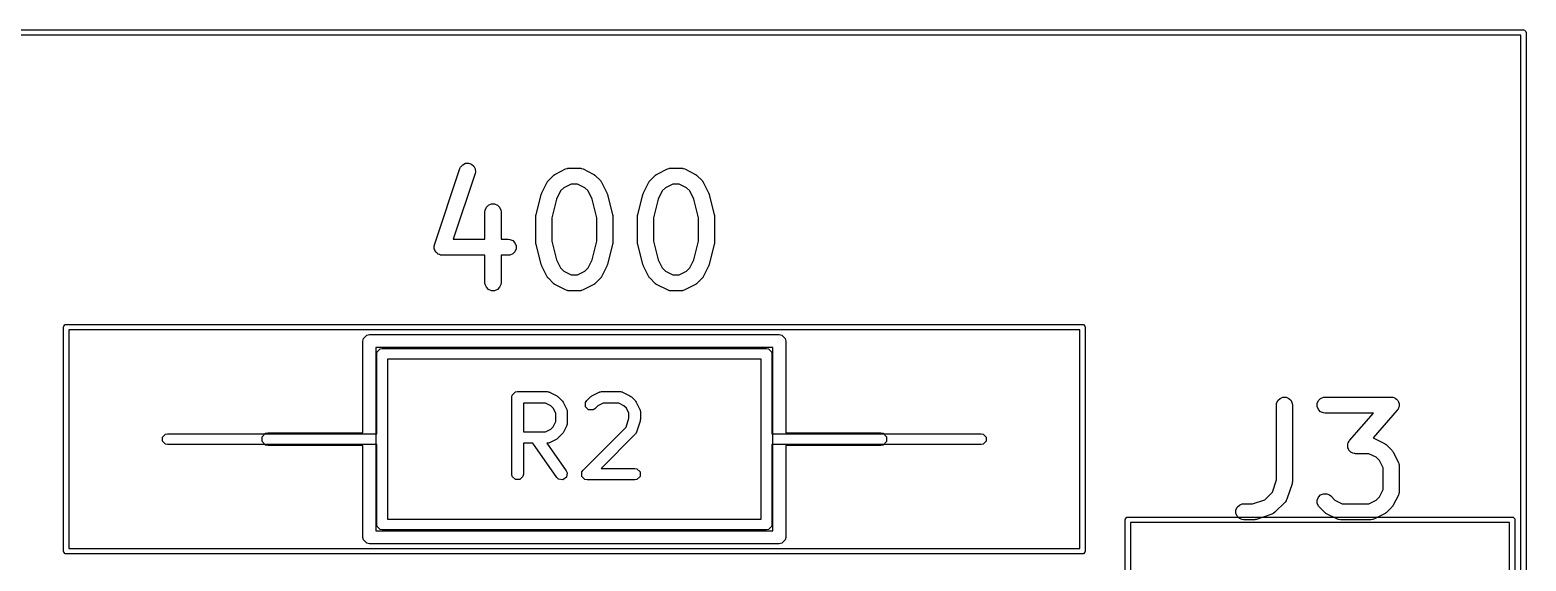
# Model space of a CAD drawing. Extents: x 0 to 1.5, y -1 to 0.
# Drawn here: x 0.949 to 1.501, y -0.195 to 0.001 of the extents above; entities that cross this region are included whole.
import ezdxf

# ---------------------------------------------------------------- set-up
doc = ezdxf.new("R2010")
doc.units = 0
doc.header["$MEASUREMENT"] = 0
doc.layers.add('BLACK', color=7, linetype='CONTINUOUS')

msp = doc.modelspace()

# ---------------------------------------------------------------- linework, layer by layer
at = {"layer": 'BLACK', "linetype": 'CONTINUOUS'}
for p, q in [((0, 0.00098), (1.5, 0.00098)), ((1.5, 0.00098), (1.50038, 0.00091)), ((1.50038, 0.00091), (1.50091, 0.00038)), ((1.50091, 0.00038), (1.50098, 0)), ((1.50098, 0), (1.50098, -1)), ((1.49902, -0.00098), (0.00098, -0.00098)), ((1.49902, -0.99902), (1.49902, -0.00098)), ((1.10783, -0.05014), (1.10806, -0.04961)), ((1.10806, -0.04961), (1.10882, -0.04874)), ((1.10882, -0.04874), (1.10985, -0.04822)), ((1.10985, -0.04822), (1.111, -0.04814)), ((1.111, -0.04814), (1.11209, -0.04851)), ((1.11209, -0.04851), (1.11296, -0.04926)), ((1.11296, -0.04926), (1.11348, -0.05029)), ((1.09845, -0.07826), (1.10783, -0.05014)), ((1.11343, -0.052), (1.10535, -0.07624)), ((1.11356, -0.05144), (1.11343, -0.052)), ((1.11348, -0.05029), (1.11356, -0.05144)), ((1.13986, -0.05537), (1.14002, -0.05513)), ((1.14002, -0.05513), (1.14005, -0.05505)), ((1.14005, -0.05505), (1.14011, -0.05497)), ((1.14011, -0.05497), (1.14017, -0.05488)), ((1.14017, -0.05488), (1.14023, -0.05483)), ((1.14023, -0.05483), (1.14041, -0.05461)), ((1.14041, -0.05461), (1.14229, -0.05273)), ((1.14229, -0.05273), (1.14251, -0.05255)), ((1.14251, -0.05255), (1.14257, -0.05249)), ((1.14257, -0.05249), (1.14265, -0.05243)), ((1.14265, -0.05243), (1.14274, -0.05237)), ((1.14274, -0.05237), (1.14281, -0.05234)), ((1.14281, -0.05234), (1.14306, -0.05218)), ((1.14306, -0.05218), (1.1468, -0.0503)), ((1.1468, -0.0503), (1.14735, -0.0501)), ((1.14735, -0.0501), (1.14745, -0.05009)), ((1.14745, -0.05009), (1.14755, -0.05005)), ((1.14755, -0.05005), (1.14813, -0.04999)), ((1.14813, -0.04999), (1.15187, -0.04999)), ((1.15187, -0.04999), (1.15245, -0.05005)), ((1.15245, -0.05005), (1.15255, -0.05009)), ((1.15255, -0.05009), (1.15265, -0.0501)), ((1.15265, -0.0501), (1.1532, -0.0503)), ((1.1532, -0.0503), (1.15694, -0.05218)), ((1.15694, -0.05218), (1.15719, -0.05234)), ((1.15719, -0.05234), (1.15726, -0.05237)), ((1.15726, -0.05237), (1.15735, -0.05243)), ((1.15735, -0.05243), (1.15743, -0.05249)), ((1.15743, -0.05249), (1.15749, -0.05255)), ((1.15749, -0.05255), (1.15771, -0.05273)), ((1.15771, -0.05273), (1.15959, -0.05461)), ((1.15959, -0.05461), (1.15977, -0.05483)), ((1.15977, -0.05483), (1.15983, -0.05488)), ((1.15983, -0.05488), (1.15989, -0.05497)), ((1.15989, -0.05497), (1.15995, -0.05505)), ((1.15995, -0.05505), (1.15998, -0.05513)), ((1.15998, -0.05513), (1.16014, -0.05537)), ((1.17736, -0.05537), (1.17751, -0.05513)), ((1.17751, -0.05513), (1.17754, -0.05505)), ((1.17754, -0.05505), (1.17761, -0.05497)), ((1.17761, -0.05497), (1.17766, -0.05488)), ((1.17766, -0.05488), (1.17772, -0.05483)), ((1.17772, -0.05483), (1.17791, -0.05461)), ((1.17791, -0.05461), (1.17978, -0.05273)), ((1.17978, -0.05273), (1.18001, -0.05255)), ((1.18001, -0.05255), (1.18006, -0.05249)), ((1.18006, -0.05249), (1.18015, -0.05243)), ((1.18015, -0.05243), (1.18023, -0.05237)), ((1.18023, -0.05237), (1.1803, -0.05234)), ((1.1803, -0.05234), (1.18055, -0.05218)), ((1.18055, -0.05218), (1.1843, -0.0503)), ((1.1843, -0.0503), (1.18484, -0.0501)), ((1.18484, -0.0501), (1.18495, -0.05009)), ((1.18495, -0.05009), (1.18504, -0.05005)), ((1.18504, -0.05005), (1.18562, -0.04999)), ((1.18562, -0.04999), (1.18937, -0.04999)), ((1.18937, -0.04999), (1.18995, -0.05005)), ((1.18995, -0.05005), (1.19004, -0.05009)), ((1.19004, -0.05009), (1.19015, -0.0501)), ((1.19015, -0.0501), (1.19069, -0.0503)), ((1.19069, -0.0503), (1.19444, -0.05218)), ((1.19444, -0.05218), (1.19469, -0.05234)), ((1.19469, -0.05234), (1.19476, -0.05237)), ((1.19476, -0.05237), (1.19484, -0.05243)), ((1.19484, -0.05243), (1.19493, -0.05249)), ((1.19493, -0.05249), (1.19498, -0.05255)), ((1.19498, -0.05255), (1.19521, -0.05273)), ((1.19521, -0.05273), (1.19708, -0.05461)), ((1.19708, -0.05461), (1.19727, -0.05483)), ((1.19727, -0.05483), (1.19733, -0.05488)), ((1.19733, -0.05488), (1.19738, -0.05497)), ((1.19738, -0.05497), (1.19745, -0.05505)), ((1.19745, -0.05505), (1.19748, -0.05513)), ((1.19748, -0.05513), (1.19764, -0.05537)), ((1.13589, -0.06723), (1.13776, -0.05973)), ((1.13776, -0.05973), (1.13778, -0.05969)), ((1.13778, -0.05966), (1.13787, -0.05943)), ((1.13778, -0.05969), (1.13778, -0.05966)), ((1.13787, -0.05943), (1.13796, -0.05918)), ((1.13796, -0.05918), (1.13797, -0.05917)), ((1.13797, -0.05917), (1.13799, -0.05912)), ((1.13799, -0.05912), (1.13986, -0.05537)), ((1.14493, -0.05844), (1.14341, -0.06148)), ((1.14612, -0.05725), (1.14493, -0.05844)), ((1.14882, -0.0559), (1.14612, -0.05725)), ((1.15118, -0.0559), (1.14882, -0.0559)), ((1.15388, -0.05725), (1.15118, -0.0559)), ((1.15507, -0.05844), (1.15388, -0.05725)), ((1.15659, -0.06148), (1.15507, -0.05844)), ((1.16014, -0.05537), (1.16201, -0.05912)), ((1.16201, -0.05912), (1.16203, -0.05917)), ((1.16203, -0.05917), (1.16204, -0.05918)), ((1.16204, -0.05918), (1.16213, -0.05942)), ((1.16213, -0.05942), (1.16222, -0.05966)), ((1.16222, -0.05966), (1.16222, -0.05969)), ((1.16222, -0.05969), (1.16224, -0.05973)), ((1.16224, -0.05973), (1.16411, -0.06723)), ((1.17338, -0.06723), (1.17526, -0.05973)), ((1.17526, -0.05973), (1.17527, -0.05969)), ((1.17527, -0.05966), (1.17537, -0.05943)), ((1.17527, -0.05969), (1.17527, -0.05966)), ((1.17537, -0.05943), (1.17545, -0.05918)), ((1.17545, -0.05918), (1.17546, -0.05917)), ((1.17546, -0.05917), (1.17548, -0.05912)), ((1.17548, -0.05912), (1.17736, -0.05537)), ((1.18242, -0.05844), (1.18091, -0.06148)), ((1.18362, -0.05725), (1.18242, -0.05844)), ((1.18632, -0.0559), (1.18362, -0.05725)), ((1.18867, -0.0559), (1.18632, -0.0559)), ((1.19137, -0.05725), (1.18867, -0.0559)), ((1.19257, -0.05844), (1.19137, -0.05725)), ((1.19408, -0.06148), (1.19257, -0.05844)), ((1.19764, -0.05537), (1.19951, -0.05912)), ((1.19951, -0.05912), (1.19953, -0.05917)), ((1.19953, -0.05917), (1.19954, -0.05918)), ((1.19954, -0.05918), (1.19963, -0.05942)), ((1.19963, -0.05942), (1.19972, -0.05966)), ((1.19972, -0.05966), (1.19972, -0.05969)), ((1.19972, -0.05969), (1.19973, -0.05973)), ((1.19973, -0.05973), (1.20161, -0.06723)), ((1.11705, -0.06607), (1.11711, -0.06549)), ((1.11705, -0.07624), (1.11705, -0.06607)), ((1.11711, -0.06549), (1.11755, -0.06443)), ((1.11755, -0.06443), (1.11836, -0.06361)), ((1.11836, -0.06361), (1.11943, -0.06317)), ((1.11943, -0.06317), (1.12058, -0.06317)), ((1.12058, -0.06317), (1.12164, -0.06361)), ((1.12164, -0.06361), (1.12246, -0.06443)), ((1.12246, -0.06443), (1.1229, -0.06549)), ((1.1229, -0.06549), (1.12296, -0.06607)), ((1.12296, -0.06607), (1.12296, -0.07624)), ((1.14341, -0.06148), (1.1417, -0.06831)), ((1.1583, -0.06831), (1.15659, -0.06148)), ((1.18091, -0.06148), (1.1792, -0.06831)), ((1.19579, -0.06831), (1.19408, -0.06148)), ((1.1358, -0.0678), (1.13583, -0.06758)), ((1.13581, -0.06784), (1.1358, -0.0678)), ((1.1358, -0.06794), (1.13581, -0.06784)), ((1.1358, -0.07732), (1.1358, -0.06794)), ((1.13583, -0.06758), (1.13586, -0.06737)), ((1.13586, -0.06737), (1.13587, -0.06733)), ((1.13587, -0.06733), (1.13589, -0.06723)), ((1.1417, -0.06831), (1.1417, -0.07695)), ((1.1583, -0.07695), (1.1583, -0.06831)), ((1.16411, -0.06723), (1.16413, -0.06733)), ((1.16413, -0.06733), (1.16414, -0.06737)), ((1.16414, -0.06737), (1.16417, -0.06758)), ((1.16417, -0.06758), (1.1642, -0.0678)), ((1.1642, -0.0678), (1.16419, -0.06784)), ((1.16419, -0.06784), (1.1642, -0.06794)), ((1.1642, -0.06794), (1.1642, -0.07732)), ((1.17329, -0.06794), (1.1733, -0.06784)), ((1.17329, -0.07732), (1.17329, -0.06794)), ((1.1733, -0.0678), (1.17333, -0.06758)), ((1.1733, -0.06784), (1.1733, -0.0678)), ((1.17333, -0.06758), (1.17335, -0.06737)), ((1.17335, -0.06737), (1.17337, -0.06733)), ((1.17337, -0.06733), (1.17338, -0.06723)), ((1.1792, -0.06831), (1.1792, -0.07695)), ((1.19579, -0.07695), (1.19579, -0.06831)), ((1.20161, -0.06723), (1.20162, -0.06733)), ((1.20162, -0.06733), (1.20164, -0.06737)), ((1.20164, -0.06737), (1.20166, -0.06758)), ((1.20166, -0.06758), (1.20169, -0.0678)), ((1.20169, -0.0678), (1.20169, -0.06784)), ((1.20169, -0.06784), (1.2017, -0.06794)), ((1.2017, -0.06794), (1.2017, -0.07732)), ((1.10535, -0.07624), (1.11705, -0.07624)), ((1.12296, -0.07624), (1.12563, -0.07624)), ((1.12563, -0.07624), (1.1262, -0.0763)), ((1.1262, -0.0763), (1.12727, -0.07674)), ((1.12727, -0.07674), (1.12808, -0.07755)), ((1.1417, -0.07695), (1.14341, -0.08379)), ((1.15659, -0.08379), (1.1583, -0.07695)), ((1.1792, -0.07695), (1.18091, -0.08379)), ((1.19408, -0.08379), (1.19579, -0.07695)), ((1.09833, -0.07882), (1.09836, -0.07868)), ((1.09836, -0.07929), (1.09833, -0.07882)), ((1.09836, -0.07862), (1.09839, -0.07854)), ((1.09836, -0.07868), (1.09836, -0.07862)), ((1.09836, -0.07977), (1.09836, -0.07929)), ((1.0984, -0.07987), (1.09836, -0.07977)), ((1.09839, -0.07854), (1.09845, -0.07826)), ((1.09841, -0.07997), (1.0984, -0.07987)), ((1.09862, -0.0804), (1.09841, -0.07997)), ((1.0988, -0.08083), (1.09862, -0.0804)), ((1.09888, -0.08091), (1.0988, -0.08083)), ((1.09892, -0.081), (1.09888, -0.08091)), ((1.09928, -0.08131), (1.09892, -0.081)), ((1.09962, -0.08165), (1.09928, -0.08131)), ((1.09971, -0.08169), (1.09962, -0.08165)), ((1.09979, -0.08176), (1.09971, -0.08169)), ((1.10024, -0.08191), (1.09979, -0.08176)), ((1.10068, -0.08209), (1.10024, -0.08191)), ((1.10083, -0.0821), (1.10068, -0.08209)), ((1.10089, -0.08212), (1.10083, -0.0821)), ((1.10096, -0.08212), (1.10089, -0.08212)), ((1.10126, -0.08215), (1.10096, -0.08212)), ((1.11705, -0.08215), (1.10126, -0.08215)), ((1.11705, -0.09232), (1.11705, -0.08215)), ((1.12563, -0.08215), (1.12296, -0.08215)), ((1.12296, -0.08215), (1.12296, -0.09232)), ((1.1262, -0.08209), (1.12563, -0.08215)), ((1.12727, -0.08165), (1.1262, -0.08209)), ((1.12808, -0.08083), (1.12727, -0.08165)), ((1.12808, -0.07755), (1.12852, -0.07862)), ((1.12852, -0.07977), (1.12808, -0.08083)), ((1.12852, -0.07862), (1.12852, -0.07977)), ((1.13581, -0.07742), (1.1358, -0.07732)), ((1.1358, -0.07746), (1.13581, -0.07742)), ((1.13583, -0.07768), (1.1358, -0.07746)), ((1.13586, -0.07789), (1.13583, -0.07768)), ((1.13587, -0.07793), (1.13586, -0.07789)), ((1.13589, -0.07803), (1.13587, -0.07793)), ((1.13776, -0.08553), (1.13589, -0.07803)), ((1.16411, -0.07803), (1.16224, -0.08553)), ((1.16413, -0.07793), (1.16411, -0.07803)), ((1.16414, -0.07789), (1.16413, -0.07793)), ((1.16417, -0.07768), (1.16414, -0.07789)), ((1.1642, -0.07746), (1.16417, -0.07768)), ((1.1642, -0.07732), (1.16419, -0.07742)), ((1.16419, -0.07742), (1.1642, -0.07746)), ((1.1733, -0.07742), (1.17329, -0.07732)), ((1.1733, -0.07746), (1.1733, -0.07742)), ((1.17333, -0.07768), (1.1733, -0.07746)), ((1.17335, -0.07789), (1.17333, -0.07768)), ((1.17337, -0.07793), (1.17335, -0.07789)), ((1.17338, -0.07803), (1.17337, -0.07793)), ((1.17526, -0.08553), (1.17338, -0.07803)), ((1.20161, -0.07803), (1.19973, -0.08553)), ((1.20162, -0.07793), (1.20161, -0.07803)), ((1.20164, -0.07789), (1.20162, -0.07793)), ((1.20166, -0.07768), (1.20164, -0.07789)), ((1.20169, -0.07746), (1.20166, -0.07768)), ((1.2017, -0.07732), (1.20169, -0.07742)), ((1.20169, -0.07742), (1.20169, -0.07746)), ((1.13778, -0.08558), (1.13776, -0.08553)), ((1.13778, -0.0856), (1.13778, -0.08558)), ((1.13787, -0.08584), (1.13778, -0.0856)), ((1.13796, -0.08608), (1.13787, -0.08584)), ((1.13797, -0.0861), (1.13796, -0.08608)), ((1.13799, -0.08614), (1.13797, -0.0861)), ((1.13986, -0.08989), (1.13799, -0.08614)), ((1.14341, -0.08379), (1.14493, -0.08682)), ((1.14493, -0.08682), (1.14612, -0.08801)), ((1.14612, -0.08801), (1.14882, -0.08936)), ((1.15118, -0.08936), (1.15388, -0.08801)), ((1.15388, -0.08801), (1.15507, -0.08682)), ((1.15507, -0.08682), (1.15659, -0.08379)), ((1.16201, -0.08614), (1.16014, -0.08989)), ((1.16203, -0.0861), (1.16201, -0.08614)), ((1.16204, -0.08608), (1.16203, -0.0861)), ((1.16213, -0.08584), (1.16204, -0.08608)), ((1.16222, -0.0856), (1.16213, -0.08584)), ((1.16224, -0.08553), (1.16222, -0.08558)), ((1.16222, -0.08558), (1.16222, -0.0856)), ((1.17527, -0.08558), (1.17526, -0.08553)), ((1.17527, -0.0856), (1.17527, -0.08558)), ((1.17537, -0.08584), (1.17527, -0.0856)), ((1.17545, -0.08608), (1.17537, -0.08584)), ((1.17546, -0.0861), (1.17545, -0.08608)), ((1.17548, -0.08614), (1.17546, -0.0861)), ((1.17736, -0.08989), (1.17548, -0.08614)), ((1.18091, -0.08379), (1.18242, -0.08682)), ((1.18242, -0.08682), (1.18362, -0.08801)), ((1.18362, -0.08801), (1.18632, -0.08936)), ((1.18867, -0.08936), (1.19137, -0.08801)), ((1.19137, -0.08801), (1.19257, -0.08682)), ((1.19257, -0.08682), (1.19408, -0.08379)), ((1.19951, -0.08614), (1.19764, -0.08989)), ((1.19953, -0.0861), (1.19951, -0.08614)), ((1.19954, -0.08608), (1.19953, -0.0861)), ((1.19963, -0.08584), (1.19954, -0.08608)), ((1.19972, -0.0856), (1.19963, -0.08584)), ((1.19973, -0.08553), (1.19972, -0.08558)), ((1.19972, -0.08558), (1.19972, -0.0856)), ((1.11711, -0.09289), (1.11705, -0.09232)), ((1.11755, -0.09396), (1.11711, -0.09289)), ((1.1229, -0.09289), (1.12246, -0.09396)), ((1.12296, -0.09232), (1.1229, -0.09289)), ((1.14002, -0.09013), (1.13986, -0.08989)), ((1.14005, -0.09021), (1.14002, -0.09013)), ((1.14011, -0.09029), (1.14005, -0.09021)), ((1.14017, -0.09038), (1.14011, -0.09029)), ((1.14023, -0.09043), (1.14017, -0.09038)), ((1.14041, -0.09065), (1.14023, -0.09043)), ((1.14229, -0.09253), (1.14041, -0.09065)), ((1.14251, -0.09271), (1.14229, -0.09253)), ((1.14257, -0.09277), (1.14251, -0.09271)), ((1.14265, -0.09283), (1.14257, -0.09277)), ((1.14274, -0.0929), (1.14265, -0.09283)), ((1.14281, -0.09293), (1.14274, -0.0929)), ((1.14306, -0.09308), (1.14281, -0.09293)), ((1.1468, -0.09496), (1.14306, -0.09308)), ((1.14882, -0.08936), (1.15118, -0.08936)), ((1.15694, -0.09308), (1.1532, -0.09496)), ((1.15719, -0.09293), (1.15694, -0.09308)), ((1.15726, -0.0929), (1.15719, -0.09293)), ((1.15735, -0.09283), (1.15726, -0.0929)), ((1.15743, -0.09277), (1.15735, -0.09283)), ((1.15749, -0.09271), (1.15743, -0.09277)), ((1.15771, -0.09253), (1.15749, -0.09271)), ((1.15959, -0.09065), (1.15771, -0.09253)), ((1.15977, -0.09043), (1.15959, -0.09065)), ((1.15983, -0.09038), (1.15977, -0.09043)), ((1.15989, -0.09029), (1.15983, -0.09038)), ((1.15995, -0.09021), (1.15989, -0.09029)), ((1.15998, -0.09013), (1.15995, -0.09021)), ((1.16014, -0.08989), (1.15998, -0.09013)), ((1.17751, -0.09013), (1.17736, -0.08989)), ((1.17754, -0.09021), (1.17751, -0.09013)), ((1.17761, -0.09029), (1.17754, -0.09021)), ((1.17766, -0.09038), (1.17761, -0.09029)), ((1.17772, -0.09043), (1.17766, -0.09038)), ((1.17791, -0.09065), (1.17772, -0.09043)), ((1.17978, -0.09253), (1.17791, -0.09065)), ((1.18001, -0.09271), (1.17978, -0.09253)), ((1.18006, -0.09277), (1.18001, -0.09271)), ((1.18015, -0.09283), (1.18006, -0.09277)), ((1.18023, -0.0929), (1.18015, -0.09283)), ((1.1803, -0.09293), (1.18023, -0.0929)), ((1.18055, -0.09308), (1.1803, -0.09293)), ((1.1843, -0.09496), (1.18055, -0.09308)), ((1.18632, -0.08936), (1.18867, -0.08936)), ((1.19444, -0.09308), (1.19069, -0.09496)), ((1.19469, -0.09293), (1.19444, -0.09308)), ((1.19476, -0.0929), (1.19469, -0.09293)), ((1.19484, -0.09283), (1.19476, -0.0929)), ((1.19493, -0.09277), (1.19484, -0.09283)), ((1.19498, -0.09271), (1.19493, -0.09277)), ((1.19521, -0.09253), (1.19498, -0.09271)), ((1.19708, -0.09065), (1.19521, -0.09253)), ((1.19727, -0.09043), (1.19708, -0.09065)), ((1.19733, -0.09038), (1.19727, -0.09043)), ((1.19738, -0.09029), (1.19733, -0.09038)), ((1.19745, -0.09021), (1.19738, -0.09029)), ((1.19748, -0.09013), (1.19745, -0.09021)), ((1.19764, -0.08989), (1.19748, -0.09013)), ((1.11836, -0.09477), (1.11755, -0.09396)), ((1.11943, -0.09521), (1.11836, -0.09477)), ((1.12058, -0.09521), (1.11943, -0.09521)), ((1.12164, -0.09477), (1.12058, -0.09521)), ((1.12246, -0.09396), (1.12164, -0.09477)), ((1.14735, -0.09516), (1.1468, -0.09496)), ((1.14745, -0.09517), (1.14735, -0.09516)), ((1.14755, -0.09521), (1.14745, -0.09517)), ((1.14813, -0.09527), (1.14755, -0.09521)), ((1.15187, -0.09527), (1.14813, -0.09527)), ((1.15245, -0.09521), (1.15187, -0.09527)), ((1.15255, -0.09517), (1.15245, -0.09521)), ((1.15265, -0.09516), (1.15255, -0.09517)), ((1.1532, -0.09496), (1.15265, -0.09516)), ((1.18484, -0.09516), (1.1843, -0.09496)), ((1.18495, -0.09517), (1.18484, -0.09516)), ((1.18504, -0.09521), (1.18495, -0.09517)), ((1.18562, -0.09527), (1.18504, -0.09521)), ((1.18937, -0.09527), (1.18562, -0.09527)), ((1.18995, -0.09521), (1.18937, -0.09527)), ((1.19004, -0.09517), (1.18995, -0.09521)), ((1.19015, -0.09516), (1.19004, -0.09517)), ((1.19069, -0.09496), (1.19015, -0.09516)), ((0.96161, -0.10866), (0.96169, -0.10828)), ((0.96161, -0.19134), (0.96161, -0.10866)), ((0.96169, -0.10828), (0.96222, -0.10775)), ((0.96222, -0.10775), (0.9626, -0.10768)), ((0.9626, -0.10768), (1.3374, -0.10768)), ((0.96358, -0.10965), (0.96358, -0.19035)), ((1.33642, -0.10965), (0.96358, -0.10965)), ((1.33642, -0.19035), (1.33642, -0.10965)), ((1.3374, -0.10768), (1.33778, -0.10775)), ((1.33778, -0.10775), (1.33831, -0.10828)), ((1.33831, -0.10828), (1.33839, -0.10866)), ((1.33839, -0.10866), (1.33839, -0.19134)), ((1.07205, -0.11378), (1.07223, -0.11288)), ((1.07205, -0.14764), (1.07205, -0.11378)), ((1.07223, -0.11288), (1.07351, -0.1116)), ((1.07351, -0.1116), (1.07441, -0.11142)), ((1.07441, -0.11142), (1.22559, -0.11142)), ((1.22559, -0.11142), (1.22649, -0.1116)), ((1.22649, -0.1116), (1.22777, -0.11288)), ((1.22777, -0.11288), (1.22795, -0.11378)), ((1.22795, -0.11378), (1.22795, -0.14764)), ((1.07677, -0.11614), (1.07677, -0.18386)), ((1.22323, -0.11614), (1.07677, -0.11614)), ((1.07717, -0.1185), (1.07732, -0.11775)), ((1.07717, -0.14803), (1.07717, -0.1185)), ((1.07732, -0.11775), (1.07838, -0.11669)), ((1.07838, -0.11669), (1.07913, -0.11654)), ((1.07913, -0.11654), (1.22087, -0.11654)), ((1.0811, -0.12047), (1.0811, -0.17953)), ((1.2189, -0.12047), (1.0811, -0.12047)), ((1.2189, -0.17953), (1.2189, -0.12047)), ((1.22087, -0.11654), (1.22162, -0.11669)), ((1.22162, -0.11669), (1.22268, -0.11775)), ((1.22268, -0.11775), (1.22283, -0.1185)), ((1.22283, -0.1185), (1.22283, -0.14803)), ((1.22323, -0.18386), (1.22323, -0.11614)), ((1.12826, -0.13258), (1.12908, -0.13242)), ((1.12908, -0.13242), (1.13988, -0.13242)), ((1.13988, -0.13242), (1.13998, -0.13244)), ((1.16002, -0.13244), (1.16012, -0.13242)), ((1.16012, -0.13242), (1.16687, -0.13242)), ((1.16687, -0.13242), (1.16698, -0.13244)), ((1.12695, -0.13455), (1.12711, -0.13373)), ((1.12695, -0.16289), (1.12695, -0.13455)), ((1.12711, -0.13373), (1.12826, -0.13258)), ((1.13937, -0.13667), (1.1312, -0.13667)), ((1.1312, -0.13667), (1.1312, -0.14727)), ((1.14132, -0.13764), (1.13937, -0.13667)), ((1.13998, -0.13244), (1.14003, -0.13243)), ((1.14003, -0.13243), (1.14036, -0.13252)), ((1.14036, -0.13252), (1.14069, -0.13258)), ((1.14069, -0.13258), (1.14072, -0.13262)), ((1.14072, -0.13262), (1.14083, -0.13264)), ((1.14083, -0.13264), (1.14353, -0.13399)), ((1.14218, -0.13851), (1.14132, -0.13764)), ((1.14353, -0.13399), (1.1438, -0.1342)), ((1.1438, -0.1342), (1.14408, -0.13439)), ((1.14408, -0.13439), (1.14543, -0.13574)), ((1.14543, -0.13574), (1.14562, -0.13603)), ((1.14562, -0.13603), (1.14583, -0.13629)), ((1.14583, -0.13629), (1.14718, -0.13899)), ((1.15411, -0.13643), (1.15457, -0.13574)), ((1.15411, -0.13806), (1.15411, -0.13643)), ((1.15457, -0.13574), (1.15592, -0.13439)), ((1.15592, -0.13439), (1.1562, -0.1342)), ((1.1562, -0.1342), (1.15647, -0.13399)), ((1.15647, -0.13399), (1.15917, -0.13264)), ((1.15868, -0.13764), (1.15758, -0.13875)), ((1.16063, -0.13667), (1.15868, -0.13764)), ((1.15917, -0.13264), (1.15928, -0.13262)), ((1.15928, -0.13262), (1.15931, -0.13258)), ((1.15931, -0.13258), (1.15964, -0.13252)), ((1.15964, -0.13252), (1.15997, -0.13243)), ((1.15997, -0.13243), (1.16002, -0.13244)), ((1.16637, -0.13667), (1.16063, -0.13667)), ((1.16831, -0.13764), (1.16637, -0.13667)), ((1.16698, -0.13244), (1.16702, -0.13243)), ((1.16702, -0.13243), (1.16735, -0.13252)), ((1.16735, -0.13252), (1.16769, -0.13258)), ((1.16769, -0.13258), (1.16772, -0.13262)), ((1.16772, -0.13262), (1.16782, -0.13264)), ((1.16782, -0.13264), (1.17052, -0.13399)), ((1.16918, -0.1385), (1.16831, -0.13764)), ((1.17052, -0.13399), (1.17079, -0.1342)), ((1.17079, -0.1342), (1.17108, -0.13439)), ((1.17108, -0.13439), (1.17243, -0.13574)), ((1.17243, -0.13574), (1.17261, -0.13603)), ((1.17261, -0.13603), (1.17282, -0.13629)), ((1.17282, -0.13629), (1.17417, -0.13899)), ((1.40892, -0.13739), (1.40898, -0.13682)), ((1.40892, -0.16504), (1.40892, -0.13739)), ((1.40898, -0.13682), (1.40942, -0.13575)), ((1.40942, -0.13575), (1.41024, -0.13494)), ((1.41024, -0.13494), (1.4113, -0.1345)), ((1.4113, -0.1345), (1.41245, -0.1345)), ((1.41245, -0.1345), (1.41352, -0.13494)), ((1.41352, -0.13494), (1.41433, -0.13575)), ((1.41433, -0.13575), (1.41477, -0.13682)), ((1.41477, -0.13682), (1.41483, -0.13739)), ((1.41483, -0.13739), (1.41483, -0.16552)), ((1.42398, -0.13682), (1.42442, -0.13575)), ((1.42398, -0.13797), (1.42398, -0.13682)), ((1.42442, -0.13575), (1.42523, -0.13494)), ((1.42523, -0.13494), (1.4263, -0.1345)), ((1.4263, -0.1345), (1.42687, -0.13444)), ((1.42687, -0.13444), (1.45125, -0.13444)), ((1.45125, -0.13444), (1.45155, -0.13447)), ((1.45155, -0.13447), (1.45163, -0.13447)), ((1.45163, -0.13447), (1.45168, -0.13448)), ((1.45168, -0.13448), (1.45182, -0.1345)), ((1.45182, -0.1345), (1.45227, -0.13468)), ((1.45227, -0.13468), (1.45272, -0.13484)), ((1.45272, -0.13484), (1.4528, -0.1349)), ((1.4528, -0.1349), (1.45289, -0.13494)), ((1.45289, -0.13494), (1.45323, -0.13528)), ((1.45323, -0.13528), (1.45359, -0.13559)), ((1.45359, -0.13559), (1.45363, -0.13568)), ((1.45363, -0.13568), (1.4537, -0.13575)), ((1.4537, -0.13575), (1.45389, -0.1362)), ((1.45389, -0.1362), (1.4541, -0.13663)), ((1.4541, -0.13663), (1.4541, -0.13673)), ((1.4541, -0.13673), (1.45414, -0.13682)), ((1.45414, -0.13682), (1.45414, -0.1373)), ((1.45414, -0.1373), (1.45417, -0.13778)), ((1.45417, -0.13778), (1.45414, -0.13787)), ((1.45414, -0.13787), (1.45414, -0.13797)), ((1.14315, -0.14045), (1.14218, -0.13851)), ((1.14315, -0.14349), (1.14315, -0.14045)), ((1.14718, -0.13899), (1.14721, -0.1391)), ((1.14721, -0.1391), (1.14724, -0.13913)), ((1.14724, -0.13913), (1.14731, -0.13947)), ((1.14731, -0.13947), (1.1474, -0.13979)), ((1.1474, -0.13979), (1.14738, -0.13984)), ((1.14738, -0.13984), (1.1474, -0.13995)), ((1.1474, -0.13995), (1.1474, -0.14399)), ((1.15526, -0.13921), (1.15411, -0.13806)), ((1.15689, -0.13921), (1.15526, -0.13921)), ((1.15758, -0.13875), (1.15689, -0.13921)), ((1.16906, -0.14555), (1.17015, -0.1423)), ((1.17015, -0.14045), (1.16918, -0.1385)), ((1.17015, -0.1423), (1.17015, -0.14045)), ((1.17429, -0.14332), (1.17294, -0.14737)), ((1.17417, -0.13899), (1.1742, -0.1391)), ((1.1742, -0.1391), (1.17424, -0.13913)), ((1.17424, -0.13913), (1.1743, -0.13947)), ((1.17433, -0.14298), (1.17429, -0.14332)), ((1.1743, -0.13947), (1.17439, -0.13979)), ((1.1744, -0.14265), (1.17433, -0.14298)), ((1.17439, -0.13979), (1.17438, -0.13984)), ((1.17438, -0.13984), (1.1744, -0.13995)), ((1.1744, -0.13995), (1.1744, -0.14265)), ((1.42442, -0.13903), (1.42398, -0.13797)), ((1.42523, -0.13985), (1.42442, -0.13903)), ((1.4263, -0.14029), (1.42523, -0.13985)), ((1.42687, -0.14035), (1.4263, -0.14029)), ((1.44474, -0.14035), (1.42687, -0.14035)), ((1.4359, -0.15045), (1.44474, -0.14035)), ((1.45347, -0.13934), (1.44454, -0.14955)), ((1.45365, -0.13909), (1.45347, -0.13934)), ((1.4537, -0.13903), (1.45365, -0.13909)), ((1.45372, -0.13898), (1.4537, -0.13903)), ((1.45381, -0.13887), (1.45372, -0.13898)), ((1.45396, -0.13841), (1.45381, -0.13887)), ((1.45414, -0.13797), (1.45396, -0.13841)), ((0.99818, -0.14925), (0.99925, -0.14818)), ((0.99925, -0.14818), (1, -0.14803)), ((1, -0.14803), (1.07717, -0.14803)), ((1.03483, -0.1491), (1.0361, -0.14782)), ((1.0361, -0.14782), (1.03701, -0.14764)), ((1.03701, -0.14764), (1.07205, -0.14764)), ((1.1312, -0.14727), (1.13937, -0.14727)), ((1.13937, -0.14727), (1.14132, -0.1463)), ((1.14132, -0.1463), (1.14218, -0.14544)), ((1.14218, -0.14544), (1.14315, -0.14349)), ((1.14543, -0.1482), (1.14408, -0.14955)), ((1.14562, -0.14791), (1.14543, -0.1482)), ((1.14583, -0.14765), (1.14562, -0.14791)), ((1.14718, -0.14495), (1.14583, -0.14765)), ((1.14721, -0.14484), (1.14718, -0.14495)), ((1.14724, -0.14481), (1.14721, -0.14484)), ((1.14731, -0.14447), (1.14724, -0.14481)), ((1.1474, -0.14415), (1.14731, -0.14447)), ((1.1474, -0.14399), (1.14738, -0.1441)), ((1.14738, -0.1441), (1.1474, -0.14415)), ((1.15322, -0.16139), (1.16906, -0.14555)), ((1.17243, -0.1482), (1.15986, -0.16077)), ((1.17248, -0.14811), (1.17243, -0.1482)), ((1.17253, -0.14809), (1.17248, -0.14811)), ((1.1727, -0.14779), (1.17253, -0.14809)), ((1.17289, -0.14751), (1.1727, -0.14779)), ((1.17294, -0.14737), (1.17289, -0.14746)), ((1.17289, -0.14746), (1.17289, -0.14751)), ((1.22283, -0.14803), (1.3, -0.14803)), ((1.22795, -0.14764), (1.26299, -0.14764)), ((1.26299, -0.14764), (1.2639, -0.14782)), ((1.2639, -0.14782), (1.26517, -0.1491)), ((1.3, -0.14803), (1.30075, -0.14818)), ((1.30075, -0.14818), (1.30182, -0.14925)), ((0.99818, -0.15075), (0.99818, -0.14925)), ((0.99925, -0.15182), (0.99818, -0.15075)), ((1, -0.15197), (0.99925, -0.15182)), ((1.07717, -0.15197), (1, -0.15197)), ((1.03483, -0.1509), (1.03483, -0.1491)), ((1.0361, -0.15218), (1.03483, -0.1509)), ((1.03701, -0.15236), (1.0361, -0.15218)), ((1.07205, -0.15236), (1.03701, -0.15236)), ((1.07205, -0.18622), (1.07205, -0.15236)), ((1.07717, -0.1815), (1.07717, -0.15197)), ((1.13472, -0.15152), (1.1312, -0.15152)), ((1.1312, -0.15152), (1.1312, -0.16289)), ((1.14353, -0.16411), (1.13472, -0.15152)), ((1.13998, -0.1515), (1.13991, -0.15151)), ((1.13991, -0.15151), (1.14702, -0.16167)), ((1.14003, -0.15151), (1.13998, -0.1515)), ((1.14036, -0.15142), (1.14003, -0.15151)), ((1.14069, -0.15136), (1.14036, -0.15142)), ((1.14072, -0.15132), (1.14069, -0.15136)), ((1.14083, -0.1513), (1.14072, -0.15132)), ((1.14353, -0.14995), (1.14083, -0.1513)), ((1.1438, -0.14974), (1.14353, -0.14995)), ((1.14408, -0.14955), (1.1438, -0.14974)), ((1.3, -0.15197), (1.22283, -0.15197)), ((1.22283, -0.15197), (1.22283, -0.1815)), ((1.26299, -0.15236), (1.22795, -0.15236)), ((1.22795, -0.15236), (1.22795, -0.18622)), ((1.2639, -0.15218), (1.26299, -0.15236)), ((1.26517, -0.1509), (1.2639, -0.15218)), ((1.26517, -0.1491), (1.26517, -0.1509)), ((1.30075, -0.15182), (1.3, -0.15197)), ((1.30182, -0.15075), (1.30075, -0.15182)), ((1.30182, -0.14925), (1.30182, -0.15075)), ((1.4352, -0.15201), (1.43523, -0.15192)), ((1.43523, -0.15249), (1.4352, -0.15201)), ((1.43523, -0.15182), (1.43541, -0.15137)), ((1.43523, -0.15192), (1.43523, -0.15182)), ((1.43523, -0.15297), (1.43523, -0.15249)), ((1.43527, -0.15306), (1.43523, -0.15297)), ((1.43527, -0.15316), (1.43527, -0.15306)), ((1.43548, -0.15359), (1.43527, -0.15316)), ((1.43541, -0.15137), (1.43556, -0.15092)), ((1.43567, -0.15403), (1.43548, -0.15359)), ((1.43556, -0.15092), (1.43565, -0.1508)), ((1.43565, -0.1508), (1.43567, -0.15075)), ((1.43567, -0.15075), (1.43572, -0.1507)), ((1.43574, -0.1541), (1.43567, -0.15403)), ((1.43572, -0.1507), (1.4359, -0.15045)), ((1.43578, -0.15419), (1.43574, -0.1541)), ((1.43614, -0.15451), (1.43578, -0.15419)), ((1.44454, -0.14955), (1.44507, -0.14975)), ((1.44507, -0.14975), (1.44882, -0.15163)), ((1.44882, -0.15163), (1.44907, -0.15178)), ((1.44907, -0.15178), (1.44914, -0.15181)), ((1.44914, -0.15181), (1.44922, -0.15188)), ((1.44922, -0.15188), (1.44931, -0.15193)), ((1.44931, -0.15193), (1.44936, -0.15199)), ((1.44936, -0.15199), (1.44959, -0.15218)), ((1.44959, -0.15218), (1.45146, -0.15405)), ((1.45146, -0.15405), (1.45165, -0.15428)), ((1.45165, -0.15428), (1.4517, -0.15433)), ((1.4517, -0.15433), (1.45176, -0.15442)), ((1.45176, -0.15442), (1.45183, -0.1545)), ((1.43648, -0.15485), (1.43614, -0.15451)), ((1.43657, -0.15489), (1.43648, -0.15485)), ((1.43665, -0.15495), (1.43657, -0.15489)), ((1.4371, -0.1551), (1.43665, -0.15495)), ((1.43755, -0.15529), (1.4371, -0.1551)), ((1.43769, -0.1553), (1.43755, -0.15529)), ((1.43774, -0.15532), (1.43769, -0.1553)), ((1.43782, -0.15532), (1.43774, -0.15532)), ((1.43812, -0.15535), (1.43782, -0.15532)), ((1.44305, -0.15535), (1.43812, -0.15535)), ((1.44575, -0.15669), (1.44305, -0.15535)), ((1.44695, -0.15789), (1.44575, -0.15669)), ((1.44829, -0.16059), (1.44695, -0.15789)), ((1.45183, -0.1545), (1.45186, -0.15457)), ((1.45186, -0.15457), (1.45201, -0.15482)), ((1.45201, -0.15482), (1.45389, -0.15857)), ((1.45389, -0.15857), (1.45409, -0.15911)), ((1.45409, -0.15911), (1.4541, -0.15922)), ((1.4541, -0.15922), (1.45414, -0.15932)), ((1.45414, -0.15932), (1.4542, -0.15989)), ((1.4542, -0.15989), (1.4542, -0.16927)), ((1.12711, -0.16371), (1.12695, -0.16289)), ((1.12826, -0.16486), (1.12711, -0.16371)), ((1.12989, -0.16486), (1.12826, -0.16486)), ((1.13104, -0.16371), (1.12989, -0.16486)), ((1.1312, -0.16289), (1.13104, -0.16371)), ((1.14413, -0.16469), (1.14353, -0.16411)), ((1.14574, -0.16497), (1.14413, -0.16469)), ((1.14707, -0.16403), (1.14574, -0.16497)), ((1.14702, -0.16167), (1.14735, -0.16243)), ((1.14735, -0.16243), (1.14707, -0.16403)), ((1.15276, -0.16208), (1.15322, -0.16139)), ((1.15276, -0.16371), (1.15276, -0.16208)), ((1.15276, -0.16208), (1.15276, -0.16208)), ((1.15391, -0.16486), (1.15276, -0.16371)), ((1.15472, -0.16502), (1.15391, -0.16486)), ((1.17227, -0.16502), (1.15472, -0.16502)), ((1.15986, -0.16077), (1.17227, -0.16077)), ((1.17227, -0.16077), (1.17309, -0.16093)), ((1.17309, -0.16486), (1.17227, -0.16502)), ((1.17309, -0.16093), (1.17424, -0.16208)), ((1.17424, -0.16371), (1.17309, -0.16486)), ((1.17424, -0.16208), (1.17424, -0.16371)), ((1.40742, -0.16955), (1.40892, -0.16504)), ((1.41483, -0.16552), (1.4148, -0.16581)), ((1.44829, -0.16857), (1.44829, -0.16059)), ((1.40466, -0.17231), (1.40742, -0.16955)), ((1.41468, -0.16645), (1.4128, -0.17207)), ((1.41474, -0.16616), (1.41468, -0.16645)), ((1.41477, -0.16609), (1.41474, -0.16616)), ((1.41478, -0.16599), (1.41477, -0.16609)), ((1.41481, -0.16589), (1.41478, -0.16599)), ((1.4148, -0.16581), (1.41481, -0.16589)), ((1.42442, -0.17137), (1.42523, -0.17056)), ((1.42523, -0.17056), (1.4263, -0.17012)), ((1.4263, -0.17012), (1.42745, -0.17012)), ((1.42745, -0.17012), (1.42852, -0.17056)), ((1.42852, -0.17056), (1.42896, -0.17093)), ((1.42896, -0.17093), (1.4305, -0.17246)), ((1.44695, -0.17127), (1.44829, -0.16857)), ((1.45389, -0.17059), (1.45201, -0.17434)), ((1.45409, -0.17005), (1.45389, -0.17059)), ((1.4541, -0.16994), (1.45409, -0.17005)), ((1.45414, -0.16984), (1.4541, -0.16994)), ((1.4542, -0.16927), (1.45414, -0.16984)), ((1.39398, -0.17619), (1.39442, -0.17512)), ((1.39398, -0.17734), (1.39398, -0.17619)), ((1.39442, -0.17512), (1.39524, -0.17431)), ((1.39524, -0.17431), (1.3963, -0.17387)), ((1.3963, -0.17387), (1.39688, -0.17381)), ((1.39688, -0.17381), (1.40015, -0.17381)), ((1.40015, -0.17381), (1.40466, -0.17231)), ((1.41209, -0.17323), (1.40834, -0.17698)), ((1.41246, -0.17278), (1.41209, -0.17323)), ((1.4125, -0.17268), (1.41246, -0.17278)), ((1.41257, -0.1726), (1.4125, -0.17268)), ((1.4128, -0.17207), (1.41257, -0.1726)), ((1.42398, -0.17244), (1.42442, -0.17137)), ((1.42398, -0.17359), (1.42398, -0.17244)), ((1.42442, -0.17466), (1.42398, -0.17359)), ((1.42479, -0.1751), (1.42442, -0.17466)), ((1.42666, -0.17698), (1.42479, -0.1751)), ((1.4305, -0.17246), (1.4332, -0.17381)), ((1.4332, -0.17381), (1.44305, -0.17381)), ((1.44305, -0.17381), (1.44575, -0.17246)), ((1.44575, -0.17246), (1.44695, -0.17127)), ((1.45146, -0.1751), (1.44959, -0.17698)), ((1.45165, -0.17488), (1.45146, -0.1751)), ((1.4517, -0.17483), (1.45165, -0.17488)), ((1.45176, -0.17474), (1.4517, -0.17483)), ((1.45183, -0.17466), (1.45176, -0.17474)), ((1.45186, -0.17458), (1.45183, -0.17466)), ((1.45201, -0.17434), (1.45186, -0.17458)), ((1.07732, -0.18225), (1.07717, -0.1815)), ((1.0811, -0.17953), (1.2189, -0.17953)), ((1.22283, -0.1815), (1.22268, -0.18225)), ((1.35315, -0.17972), (1.35322, -0.17935)), ((1.35315, -0.52028), (1.35315, -0.17972)), ((1.35322, -0.17935), (1.35376, -0.17882)), ((1.35376, -0.17882), (1.35413, -0.17874)), ((1.35413, -0.17874), (1.49587, -0.17874)), ((1.35512, -0.18071), (1.35512, -0.51929)), ((1.49488, -0.18071), (1.35512, -0.18071)), ((1.39442, -0.17841), (1.39398, -0.17734)), ((1.39524, -0.17922), (1.39442, -0.17841)), ((1.3963, -0.17966), (1.39524, -0.17922)), ((1.39688, -0.17972), (1.3963, -0.17966)), ((1.40063, -0.17972), (1.39688, -0.17972)), ((1.40092, -0.17969), (1.40063, -0.17972)), ((1.401, -0.17969), (1.40092, -0.17969)), ((1.4011, -0.17967), (1.401, -0.17969)), ((1.4012, -0.17966), (1.4011, -0.17967)), ((1.40128, -0.17963), (1.4012, -0.17966)), ((1.40156, -0.17957), (1.40128, -0.17963)), ((1.40719, -0.17769), (1.40156, -0.17957)), ((1.40771, -0.17746), (1.40719, -0.17769)), ((1.40779, -0.17739), (1.40771, -0.17746)), ((1.40789, -0.17734), (1.40779, -0.17739)), ((1.40834, -0.17698), (1.40789, -0.17734)), ((1.42689, -0.17716), (1.42666, -0.17698)), ((1.42694, -0.17722), (1.42689, -0.17716)), ((1.42703, -0.17728), (1.42694, -0.17722)), ((1.42711, -0.17734), (1.42703, -0.17728)), ((1.42718, -0.17737), (1.42711, -0.17734)), ((1.42743, -0.17753), (1.42718, -0.17737)), ((1.43118, -0.17941), (1.42743, -0.17753)), ((1.43172, -0.17961), (1.43118, -0.17941)), ((1.43182, -0.17962), (1.43172, -0.17961)), ((1.43192, -0.17966), (1.43182, -0.17962)), ((1.4325, -0.17972), (1.43192, -0.17966)), ((1.44375, -0.17972), (1.4325, -0.17972)), ((1.44432, -0.17966), (1.44375, -0.17972)), ((1.44442, -0.17962), (1.44432, -0.17966)), ((1.44453, -0.17961), (1.44442, -0.17962)), ((1.44507, -0.17941), (1.44453, -0.17961)), ((1.44882, -0.17753), (1.44507, -0.17941)), ((1.44907, -0.17737), (1.44882, -0.17753)), ((1.44914, -0.17734), (1.44907, -0.17737)), ((1.44922, -0.17728), (1.44914, -0.17734)), ((1.44931, -0.17722), (1.44922, -0.17728)), ((1.44936, -0.17716), (1.44931, -0.17722)), ((1.44959, -0.17698), (1.44936, -0.17716)), ((1.49488, -0.51929), (1.49488, -0.18071)), ((1.49587, -0.17874), (1.49624, -0.17882)), ((1.49624, -0.17882), (1.49678, -0.17935)), ((1.49678, -0.17935), (1.49685, -0.17972)), ((1.49685, -0.17972), (1.49685, -0.52028)), ((1.07223, -0.18712), (1.07205, -0.18622)), ((1.07351, -0.1884), (1.07223, -0.18712)), ((1.07677, -0.18386), (1.22323, -0.18386)), ((1.07838, -0.18331), (1.07732, -0.18225)), ((1.07913, -0.18346), (1.07838, -0.18331)), ((1.22087, -0.18346), (1.07913, -0.18346)), ((1.22162, -0.18331), (1.22087, -0.18346)), ((1.22268, -0.18225), (1.22162, -0.18331)), ((1.22777, -0.18712), (1.22649, -0.1884)), ((1.22795, -0.18622), (1.22777, -0.18712)), ((0.96169, -0.19172), (0.96161, -0.19134)), ((0.96222, -0.19225), (0.96169, -0.19172)), ((0.9626, -0.19232), (0.96222, -0.19225)), ((1.3374, -0.19232), (0.9626, -0.19232)), ((0.96358, -0.19035), (1.33642, -0.19035)), ((1.07441, -0.18858), (1.07351, -0.1884)), ((1.22559, -0.18858), (1.07441, -0.18858)), ((1.22649, -0.1884), (1.22559, -0.18858)), ((1.33778, -0.19225), (1.3374, -0.19232)), ((1.33831, -0.19172), (1.33778, -0.19225)), ((1.33839, -0.19134), (1.33831, -0.19172))]:
    msp.add_line(p, q, dxfattribs=at)

doc.saveas('drawing.dxf')
